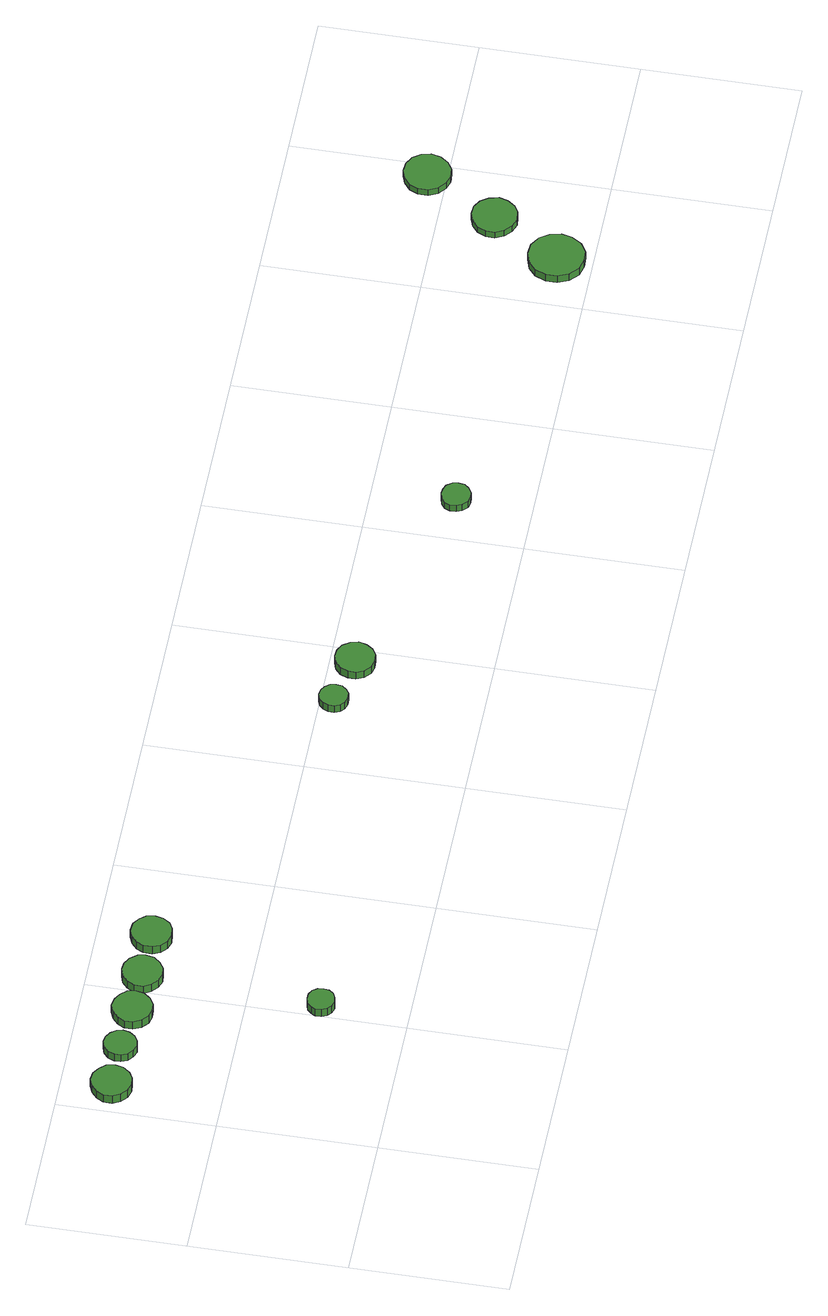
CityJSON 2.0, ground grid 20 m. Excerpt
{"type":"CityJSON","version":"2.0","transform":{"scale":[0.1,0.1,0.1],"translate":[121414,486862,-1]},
"CityObjects":{
"tree1":{"type":"SolitaryVegetationObject","attributes":{"function":"something"},"geometry":[{"type":"MultiSurface","lod":"1","boundaries":[[[0,1,2,3,4,5,6,7,8,9,10,11,12,13,14]],[[15,16,17,18,19,20,21,22,23,24,25,26,27,28,29]],[[0,29,28,1]],[[1,28,27,2]],[[2,27,26,3]],[[3,26,25,4]],[[4,25,24,5]],[[5,24,23,6]],[[6,23,22,7]],[[7,22,21,8]],[[8,21,20,9]],[[9,20,19,10]],[[10,19,18,11]],[[11,18,17,12]],[[12,17,16,13]],[[13,16,15,14]],[[14,15,29,0]]]}]},
"tree2":{"type":"SolitaryVegetationObject","attributes":{"function":"something"},"geometry":[{"type":"MultiSurface","lod":"1","boundaries":[[[30,31,32,33,34,35,36,37,38,39,40,41,42,43,44]],[[45,46,47,48,49,50,51,52,53,54,55,56,57,58,59]],[[30,59,58,31]],[[31,58,57,32]],[[32,57,56,33]],[[33,56,55,34]],[[34,55,54,35]],[[35,54,53,36]],[[36,53,52,37]],[[37,52,51,38]],[[38,51,50,39]],[[39,50,49,40]],[[40,49,48,41]],[[41,48,47,42]],[[42,47,46,43]],[[43,46,45,44]],[[44,45,59,30]]]}]},
"tree3":{"type":"SolitaryVegetationObject","attributes":{"function":"something"},"geometry":[{"type":"MultiSurface","lod":"1","boundaries":[[[60,61,62,63,64,65,66,67,68,69,70,71,72,73,74]],[[75,76,77,78,79,80,81,82,83,84,85,86,87,88,89]],[[60,89,88,61]],[[61,88,87,62]],[[62,87,86,63]],[[63,86,85,64]],[[64,85,84,65]],[[65,84,83,66]],[[66,83,82,67]],[[67,82,81,68]],[[68,81,80,69]],[[69,80,79,70]],[[70,79,78,71]],[[71,78,77,72]],[[72,77,76,73]],[[73,76,75,74]],[[74,75,89,60]]]}]},
"tree4":{"type":"SolitaryVegetationObject","attributes":{"function":"something"},"geometry":[{"type":"MultiSurface","lod":"1","boundaries":[[[90,91,92,93,94,95,96,97,98,99,100,101,102,103,104]],[[105,106,107,108,109,110,111,112,113,114,115,116,117,118,119]],[[90,119,118,91]],[[91,118,117,92]],[[92,117,116,93]],[[93,116,115,94]],[[94,115,114,95]],[[95,114,113,96]],[[96,113,112,97]],[[97,112,111,98]],[[98,111,110,99]],[[99,110,109,100]],[[100,109,108,101]],[[101,108,107,102]],[[102,107,106,103]],[[103,106,105,104]],[[104,105,119,90]]]}]},
"tree5":{"type":"SolitaryVegetationObject","attributes":{"function":"something"},"geometry":[{"type":"MultiSurface","lod":"1","boundaries":[[[120,121,122,123,124,125,126,127,128,129,130,131,132,133,134]],[[135,136,137,138,139,140,141,142,143,144,145,146,147,148,149]],[[120,149,148,121]],[[121,148,147,122]],[[122,147,146,123]],[[123,146,145,124]],[[124,145,144,125]],[[125,144,143,126]],[[126,143,142,127]],[[127,142,141,128]],[[128,141,140,129]],[[129,140,139,130]],[[130,139,138,131]],[[131,138,137,132]],[[132,137,136,133]],[[133,136,135,134]],[[134,135,149,120]]]}]},
"tree6":{"type":"SolitaryVegetationObject","attributes":{"function":"something"},"geometry":[{"type":"MultiSurface","lod":"1","boundaries":[[[150,151,152,153,154,155,156,157,158,159,160,161,162,163,164]],[[165,166,167,168,169,170,171,172,173,174,175,176,177,178,179]],[[150,179,178,151]],[[151,178,177,152]],[[152,177,176,153]],[[153,176,175,154]],[[154,175,174,155]],[[155,174,173,156]],[[156,173,172,157]],[[157,172,171,158]],[[158,171,170,159]],[[159,170,169,160]],[[160,169,168,161]],[[161,168,167,162]],[[162,167,166,163]],[[163,166,165,164]],[[164,165,179,150]]]}]},
"tree7":{"type":"SolitaryVegetationObject","attributes":{"function":"something"},"geometry":[{"type":"MultiSurface","lod":"1","boundaries":[[[180,181,182,183,184,185,186,187,188,189,190,191,192,193,194]],[[195,196,197,198,199,200,201,202,203,204,205,206,207,208,209]],[[180,209,208,181]],[[181,208,207,182]],[[182,207,206,183]],[[183,206,205,184]],[[184,205,204,185]],[[185,204,203,186]],[[186,203,202,187]],[[187,202,201,188]],[[188,201,200,189]],[[189,200,199,190]],[[190,199,198,191]],[[191,198,197,192]],[[192,197,196,193]],[[193,196,195,194]],[[194,195,209,180]]]}]},
"tree8":{"type":"SolitaryVegetationObject","attributes":{"function":"something"},"geometry":[{"type":"MultiSurface","lod":"1","boundaries":[[[210,211,212,213,214,215,216,217,218,219,220,221,222,223,224]],[[225,226,227,228,229,230,231,232,233,234,235,236,237,238,239]],[[210,239,238,211]],[[211,238,237,212]],[[212,237,236,213]],[[213,236,235,214]],[[214,235,234,215]],[[215,234,233,216]],[[216,233,232,217]],[[217,232,231,218]],[[218,231,230,219]],[[219,230,229,220]],[[220,229,228,221]],[[221,228,227,222]],[[222,227,226,223]],[[223,226,225,224]],[[224,225,239,210]]]}]},
"tree9":{"type":"SolitaryVegetationObject","attributes":{"function":"something"},"geometry":[{"type":"MultiSurface","lod":"1","boundaries":[[[240,241,242,243,244,245,246,247,248,249,250,251,252,253,254]],[[255,256,257,258,259,260,261,262,263,264,265,266,267,268,269]],[[240,269,268,241]],[[241,268,267,242]],[[242,267,266,243]],[[243,266,265,244]],[[244,265,264,245]],[[245,264,263,246]],[[246,263,262,247]],[[247,262,261,248]],[[248,261,260,249]],[[249,260,259,250]],[[250,259,258,251]],[[251,258,257,252]],[[252,257,256,253]],[[253,256,255,254]],[[254,255,269,240]]]}]},
"tree10":{"type":"SolitaryVegetationObject","attributes":{"function":"something"},"geometry":[{"type":"MultiSurface","lod":"1","boundaries":[[[270,271,272,273,274,275,276,277,278,279,280,281,282,283,284]],[[285,286,287,288,289,290,291,292,293,294,295,296,297,298,299]],[[270,299,298,271]],[[271,298,297,272]],[[272,297,296,273]],[[273,296,295,274]],[[274,295,294,275]],[[275,294,293,276]],[[276,293,292,277]],[[277,292,291,278]],[[278,291,290,279]],[[279,290,289,280]],[[280,289,288,281]],[[281,288,287,282]],[[282,287,286,283]],[[283,286,285,284]],[[284,285,299,270]]]}]},
"tree11":{"type":"SolitaryVegetationObject","attributes":{"function":"something"},"geometry":[{"type":"MultiSurface","lod":"1","boundaries":[[[300,301,302,303,304,305,306,307,308,309,310,311,312,313,314]],[[315,316,317,318,319,320,321,322,323,324,325,326,327,328,329]],[[300,329,328,301]],[[301,328,327,302]],[[302,327,326,303]],[[303,326,325,304]],[[304,325,324,305]],[[305,324,323,306]],[[306,323,322,307]],[[307,322,321,308]],[[308,321,320,309]],[[309,320,319,310]],[[310,319,318,311]],[[311,318,317,312]],[[312,317,316,313]],[[313,316,315,314]],[[314,315,329,300]]]}]},
"tree12":{"type":"SolitaryVegetationObject","attributes":{"function":"something"},"geometry":[{"type":"MultiSurface","lod":"1","boundaries":[[[330,331,332,333,334,335,336,337,338,339,340,341,342,343,344]],[[345,346,347,348,349,350,351,352,353,354,355,356,357,358,359]],[[330,359,358,331]],[[331,358,357,332]],[[332,357,356,333]],[[333,356,355,334]],[[334,355,354,335]],[[335,354,353,336]],[[336,353,352,337]],[[337,352,351,338]],[[338,351,350,339]],[[339,350,349,340]],[[340,349,348,341]],[[341,348,347,342]],[[342,347,346,343]],[[343,346,345,344]],[[344,345,359,330]]]}]}
},
"vertices":[
[60,336,27],[58,347,27],[51,355,27],[42,361,27],[32,362,27],[22,358,27],[14,351,27],[9,342,27],[9,331,27],[14,321,27],[22,314,27],[32,311,27],[42,312,27],[51,317,27],[58,326,27],[58,326,14],[51,317,14],[42,312,14],[32,311,14],[22,314,14],[14,321,14],[9,331,14],[9,342,14],[14,351,14],[22,358,14],[32,362,14],[42,361,14],[51,355,14],[58,347,14],[60,336,14],
[120,337,25],[118,345,25],[113,352,25],[105,357,25],[97,358,25],[89,355,25],[82,349,25],[79,341,25],[79,333,25],[82,325,25],[89,319,25],[97,316,25],[105,317,25],[113,322,25],[118,329,25],[118,329,13],[113,322,13],[105,317,13],[97,316,13],[89,319,13],[82,325,13],[79,333,13],[79,341,13],[82,349,13],[89,355,13],[97,358,13],[105,357,13],[113,352,13],[118,345,13],[120,337,13],
[231,109,24],[230,116,24],[226,122,24],[219,126,24],[212,126,24],[205,124,24],[200,119,24],[197,113,24],[197,106,24],[200,99,24],[205,94,24],[212,92,24],[219,93,24],[226,96,24],[230,102,24],[230,102,11],[226,96,11],[219,93,11],[212,92,11],[205,94,11],[200,99,11],[197,106,11],[197,113,11],[200,119,11],[205,124,11],[212,126,11],[219,126,11],[226,122,11],[230,116,11],[231,109,11],
[186,333,25],[184,344,25],[177,352,25],[168,357,25],[158,359,25],[148,355,25],[140,348,25],[135,339,25],[135,328,25],[140,318,25],[148,311,25],[158,308,25],[168,309,25],[177,314,25],[184,323,25],[184,323,12],[177,314,12],[168,309,12],[158,308,12],[148,311,12],[140,318,12],[135,328,12],[135,339,12],[140,348,12],[148,355,12],[158,359,12],[168,357,12],[177,352,12],[184,344,12],[186,333,12],
[246,332,25],[244,342,25],[237,351,25],[228,356,25],[218,357,25],[208,354,25],[200,347,25],[195,337,25],[195,326,25],[200,317,25],[208,310,25],[218,306,25],[228,307,25],[237,313,25],[244,321,25],[244,321,12],[237,313,12],[228,307,12],[218,306,12],[208,310,12],[200,317,12],[195,326,12],[195,337,12],[200,347,12],[208,354,12],[218,357,12],[228,356,12],[237,351,12],[244,342,12],[246,332,12],
[312,332,24],[310,343,24],[304,351,24],[295,357,24],[284,358,24],[274,354,24],[266,347,24],[262,338,24],[262,327,24],[266,317,24],[274,310,24],[284,307,24],[295,308,24],[304,313,24],[310,322,24],[310,322,11],[304,313,11],[295,308,11],[284,307,11],[274,310,11],[266,317,11],[262,327,11],[262,338,11],[266,347,11],[274,354,11],[284,358,11],[295,357,11],[304,351,11],[310,343,11],[312,332,11],
[730,184,19],[729,191,19],[724,197,19],[718,201,19],[710,202,19],[703,199,19],[698,194,19],[695,187,19],[695,180,19],[698,173,19],[703,168,19],[710,166,19],[718,166,19],[724,170,19],[729,176,19],[729,176,7],[724,170,7],[718,166,7],[710,166,7],[703,168,7],[698,173,7],[695,180,7],[695,187,7],[698,194,7],[703,199,7],[710,202,7],[718,201,7],[724,197,7],[729,191,7],[730,184,7],
[804,169,19],[801,179,19],[795,188,19],[786,193,19],[776,194,19],[766,191,19],[758,184,19],[754,174,19],[754,164,19],[758,154,19],[766,147,19],[776,144,19],[786,145,19],[795,150,19],[801,159,19],[801,159,7],[795,150,7],[786,145,7],[776,144,7],[766,147,7],[758,154,7],[754,164,7],[754,174,7],[758,184,7],[766,191,7],[776,194,7],[786,193,7],[795,188,7],[801,179,7],[804,169,7],
[1083,96,18],[1082,103,18],[1077,110,18],[1070,113,18],[1063,114,18],[1055,112,18],[1049,107,18],[1046,100,18],[1046,92,18],[1049,85,18],[1055,79,18],[1063,77,18],[1070,78,18],[1077,82,18],[1082,88,18],[1082,88,7],[1077,82,7],[1070,78,7],[1063,77,7],[1055,79,7],[1049,85,7],[1046,92,7],[1046,100,7],[1049,107,7],[1055,112,7],[1063,114,7],[1070,113,7],[1077,110,7],[1082,103,7],[1083,96,7],
[1507,45,19],[1504,59,19],[1496,71,19],[1483,79,19],[1469,80,19],[1455,76,19],[1444,66,19],[1438,52,19],[1438,38,19],[1444,24,19],[1455,14,19],[1469,10,19],[1483,11,19],[1496,19,19],[1504,31,19],[1504,31,7],[1496,19,7],[1483,11,7],[1469,10,7],[1455,14,7],[1444,24,7],[1438,38,7],[1438,52,7],[1444,66,7],[1455,76,7],[1469,80,7],[1483,79,7],[1496,71,7],[1504,59,7],[1507,45,7],
[1554,131,17],[1551,143,17],[1544,153,17],[1534,159,17],[1522,160,17],[1511,156,17],[1502,148,17],[1497,137,17],[1497,126,17],[1502,115,17],[1511,107,17],[1522,103,17],[1534,104,17],[1544,110,17],[1551,120,17],[1551,120,7],[1544,110,7],[1534,104,7],[1522,103,7],[1511,107,7],[1502,115,7],[1497,126,7],[1497,137,7],[1502,148,7],[1511,156,7],[1522,160,7],[1534,159,7],[1544,153,7],[1551,143,7],[1554,131,7],
[1610,225,17],[1607,237,17],[1600,247,17],[1589,253,17],[1577,254,17],[1566,250,17],[1556,242,17],[1551,231,17],[1551,218,17],[1556,207,17],[1566,199,17],[1577,195,17],[1589,196,17],[1600,203,17],[1607,213,17],[1607,213,7],[1600,203,7],[1589,196,7],[1577,195,7],[1566,199,7],[1556,207,7],[1551,218,7],[1551,231,7],[1556,242,7],[1566,250,7],[1577,254,7],[1589,253,7],[1600,247,7],[1607,237,7],[1610,225,7]
]}
